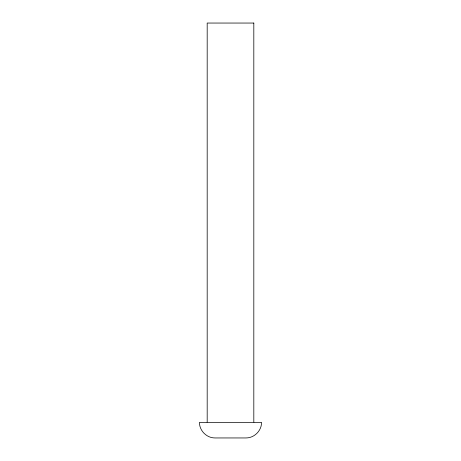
<?xml version="1.0" encoding="UTF-8"?>
<svg xmlns="http://www.w3.org/2000/svg" width="461" height="461" viewBox="0 0 461 461"><rect width="100%" height="100%" fill="white"/><g stroke="black" fill="none" stroke-linecap="round" stroke-linejoin="round"><path stroke-width="0.69" d="M206.966 422.409L199.44 422.409C199.388 430.73 206.678 438.002 214.999 437.95L246.001 437.95C254.322 438.002 261.612 430.73 261.56 422.409L254.034 422.409M253.815 23.05L207.185 23.05L207.185 422.409L253.815 422.409L253.815 23.05"/></g></svg>
